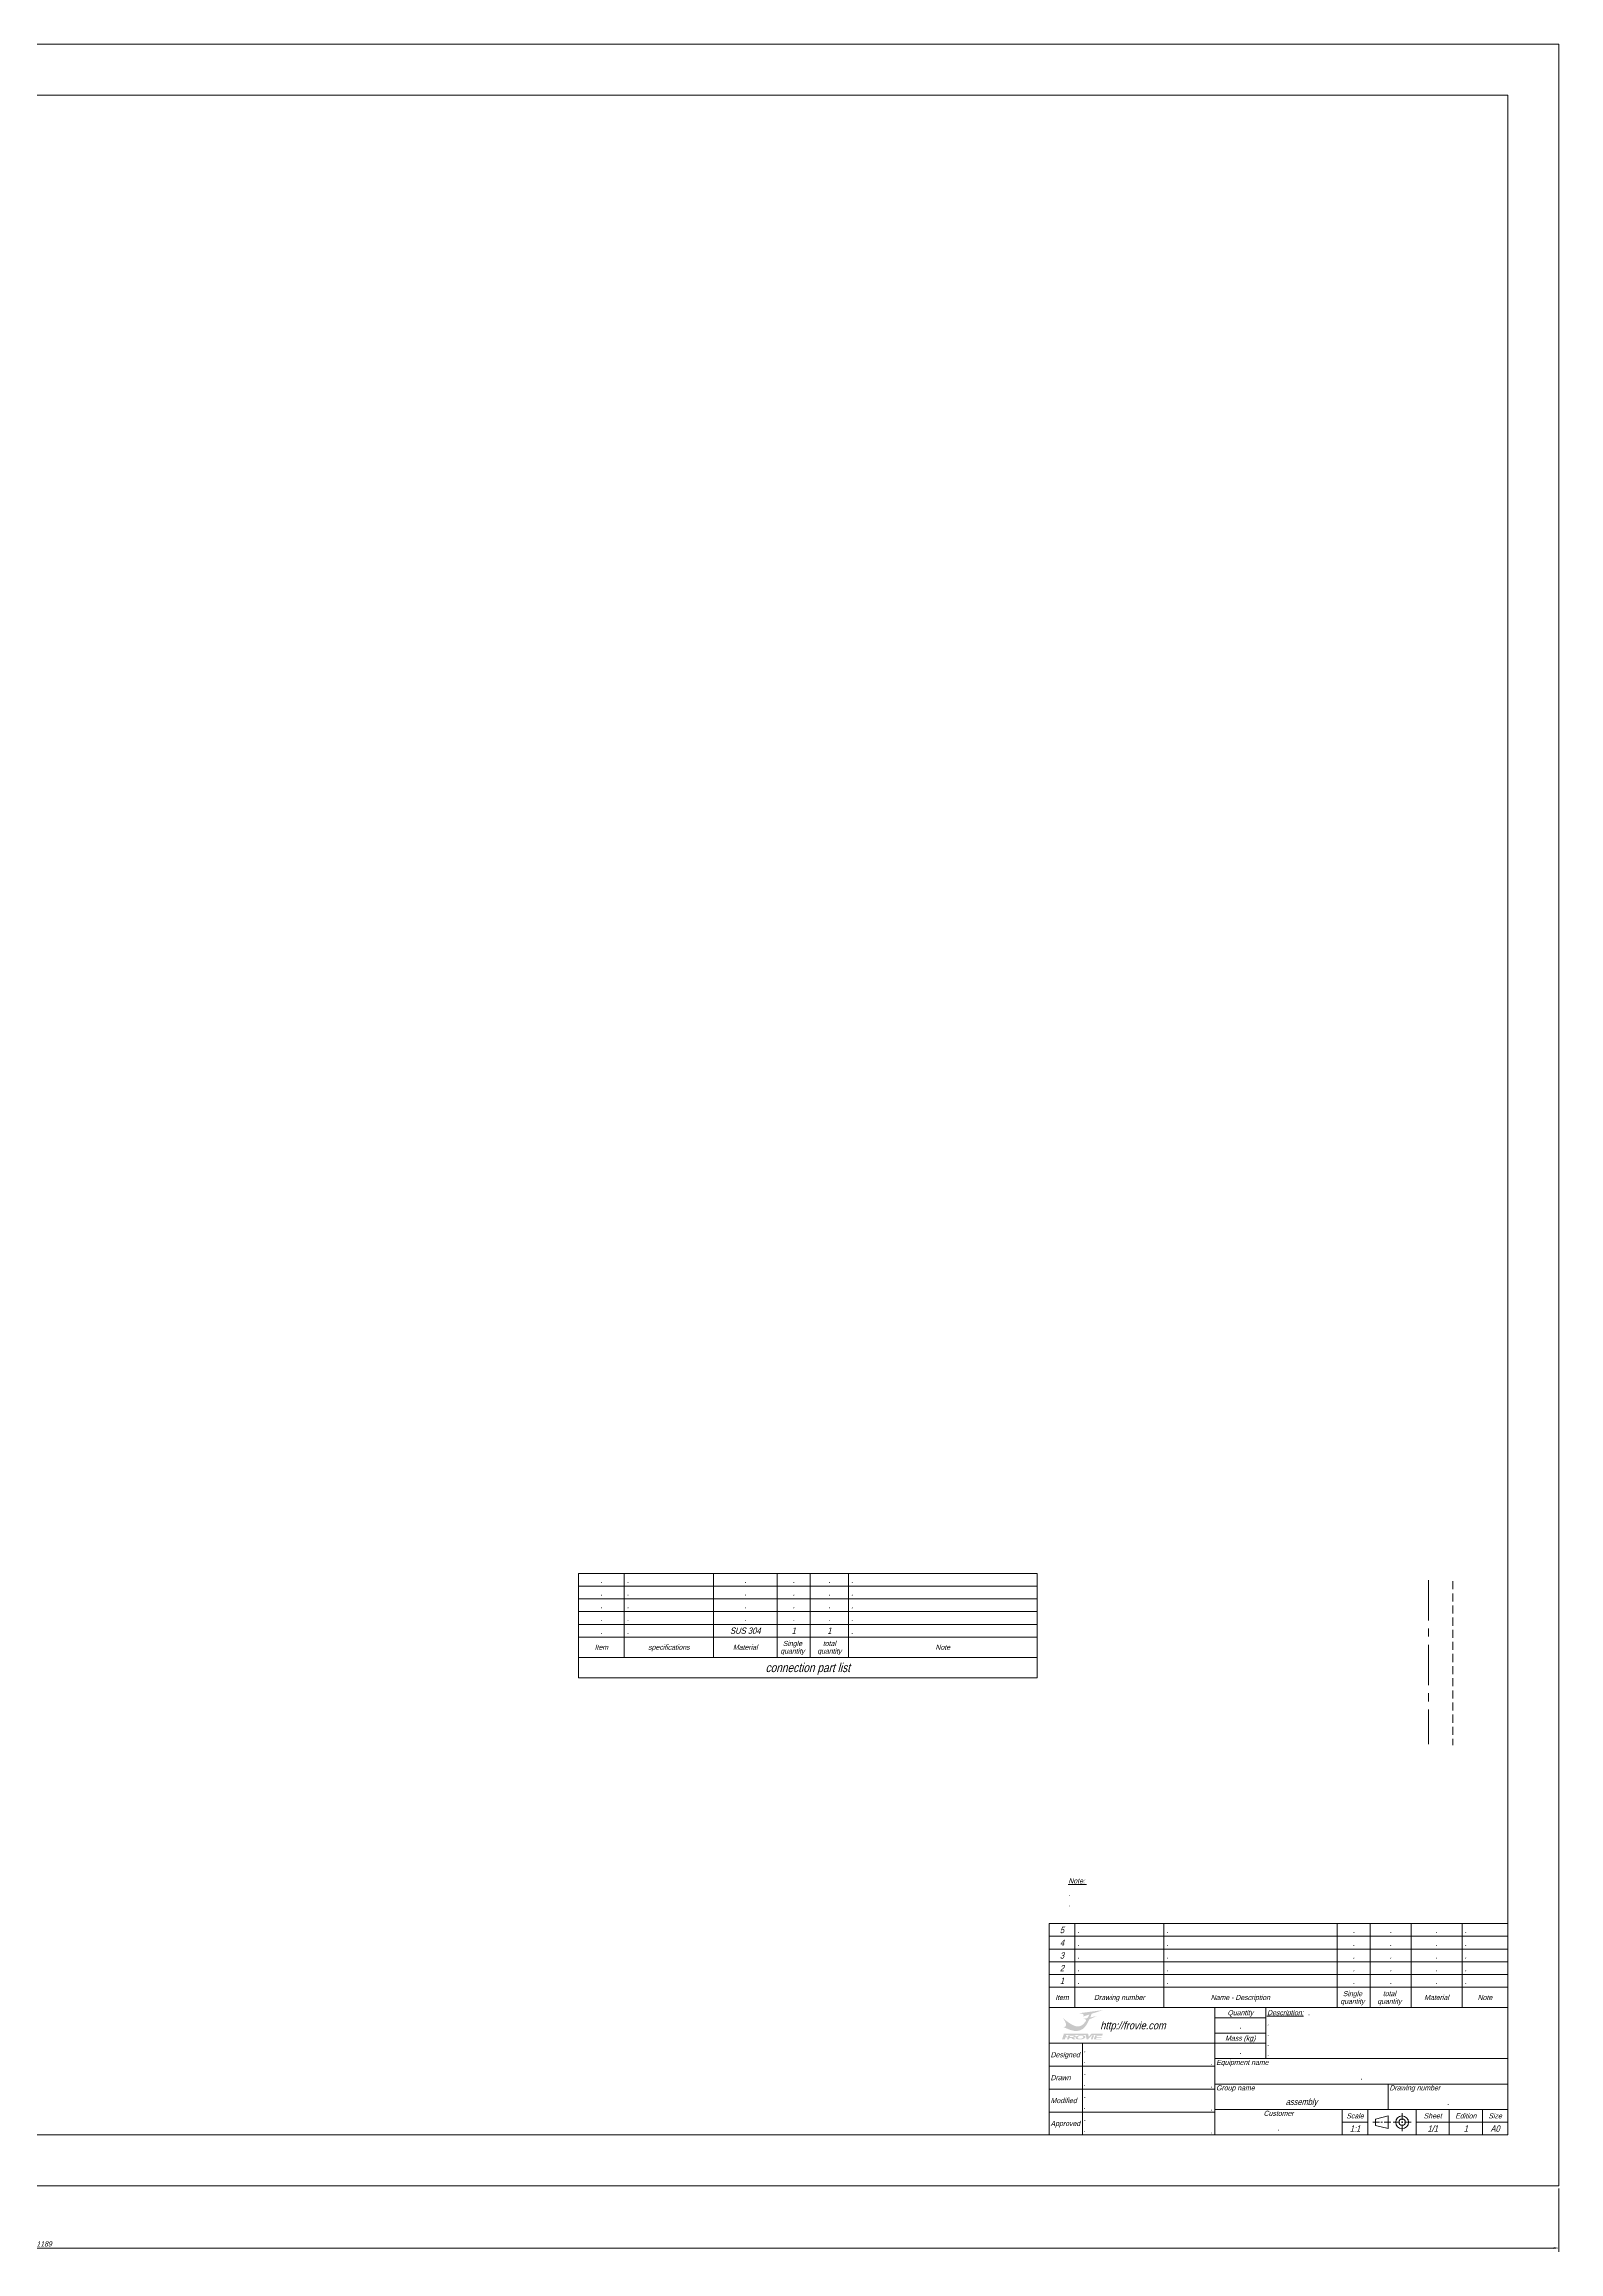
# Model space of a CAD drawing. Header units: millimetres. Extents: x 21 to 1591, y 51 to 2900.
# Drawn here: x 616 to 1210, y 2033 to 2900 of the extents above; entities that cross this region are included whole.
import ezdxf
from ezdxf.enums import TextEntityAlignment as Align

# ---------------------------------------------------------------- set-up
doc = ezdxf.new("R2010")
doc.units = ezdxf.units.MM
doc.header["$LTSCALE"] = 0.5
doc.linetypes.add('CENTER', pattern=[50.8, 31.75, -6.35, 6.35, -6.35])
doc.linetypes.add('HIDDEN', pattern=[9.525, 6.35, -3.175])
doc.layers.get('0').update_dxf_attribs({"color": 9, "lineweight": 15})
doc.layers.get('Defpoints').update_dxf_attribs({"color": 9, "lineweight": 15})
for name, color, linetype, lineweight in [('Bill', 9, 'Continuous', 18), ('Namebox', 9, 'Continuous', 20), ('Notes', 4, 'Continuous', 20)]:
    doc.layers.add(name, color=color, linetype=linetype, lineweight=lineweight)
doc.styles.add('Capital', font='vnfonth.shx', dxfattribs={"width": 0.9, "oblique": 15})
doc.styles.add('Longhand', font='vnfont.shx', dxfattribs={"width": 0.85, "oblique": 15})
doc.dimstyles.new('1-1', dxfattribs={"dimtxt": 2, "dimasz": 2, "dimexe": 1.5, "dimexo": 1, "dimgap": 0.6, "dimtad": 1, "dimdec": 3, "dimdsep": 46, "dimtxsty": 'Longhand', "dimcen": 0, "dimclrd": 256, "dimclre": 256, "dimclrt": 10, "dimadec": 3, "dimazin": 2, "dimtm": 1e-09, "dimtfac": 0.6, "dimtdec": 3, "dimtmove": 0, "dimatfit": 3, "dimfxl": 1, "dimlwd": -1, "dimlwe": -1, "dimarcsym": 0})

# ---------------------------------------------------------------- blocks, each defined once
blk = doc.blocks.new('A$C22B54562')
at = {"linetype": 'Continuous', "lineweight": 0, "true_color": 0x0000fe}
h = blk.add_hatch(color=5, dxfattribs=at)
edge = h.paths.add_edge_path()
edge.add_spline(control_points=[(138, 108), (140, 111), (141, 115), (143, 120), (143, 120), (143, 120), (145, 126), (145, 126), (145, 126), (145, 126), (200, 144), (200, 144), (200, 144), (200, 144), (78, 128), (78, 128), (78, 128), (78, 128), (84, 128), (84, 128), (84, 128), (89, 128), (93, 127), (96, 127), (96, 127), (101, 126), (104, 124), (106, 121), (106, 121), (106, 118), (106, 116), (103, 113), (103, 113), (102, 113), (101, 112), (100, 111), (100, 111), (100, 111), (99, 111), (99, 111), (99, 111), (99, 111), (135, 123), (135, 123), (135, 123), (135, 123), (125, 105), (125, 105), (125, 105), (125, 105), (105, 101), (105, 101), (105, 101), (110, 101), (114, 100), (116, 98), (116, 98), (117, 96), (118, 95), (119, 94), (119, 94), (115, 87), (110, 81), (104, 75), (104, 75), (101, 72), (98, 70), (96, 69), (96, 69), (93, 67), (90, 66), (86, 65), (86, 65), (78, 63), (69, 64), (62, 67), (62, 67), (54, 70), (46, 74), (39, 79), (39, 79), (39, 79), (30, 85), (30, 85), (30, 85), (16, 95), (7, 103), (1, 108), (1, 108), (4, 105), (8, 100), (11, 95), (11, 95), (13, 91), (15, 89), (16, 86), (16, 86), (17, 83), (18, 81), (19, 79), (19, 79), (20, 75), (20, 71), (19, 68), (19, 68), (18, 64), (15, 62), (11, 61), (11, 61), (10, 61), (8, 60), (7, 60), (7, 60), (7, 60), (5, 61), (5, 61), (5, 61), (5, 61), (30, 51), (30, 51), (30, 51), (37, 48), (43, 46), (49, 45), (49, 45), (54, 43), (58, 43), (61, 42), (61, 42), (64, 42), (67, 42), (71, 42), (71, 42), (77, 42), (84, 43), (90, 46), (90, 46), (95, 48), (100, 50), (105, 54), (105, 54), (108, 56), (111, 60), (115, 65), (115, 65), (117, 68), (119, 71), (122, 74), (122, 74), (123, 77), (127, 85), (134, 99), (134, 99), (134, 99), (171, 115), (171, 115), (171, 115), (171, 115), (138, 108), (138, 108)], knot_values=[0, 0, 0, 0, 0.025, 0.025, 0.025, 0.025, 0.05, 0.05, 0.05, 0.05, 0.075, 0.075, 0.075, 0.075, 0.1, 0.1, 0.1, 0.1, 0.125, 0.125, 0.125, 0.125, 0.15, 0.15, 0.15, 0.15, 0.175, 0.175, 0.175, 0.175, 0.2, 0.2, 0.2, 0.2, 0.225, 0.225, 0.225, 0.225, 0.25, 0.25, 0.25, 0.25, 0.275, 0.275, 0.275, 0.275, 0.3, 0.3, 0.3, 0.3, 0.325, 0.325, 0.325, 0.325, 0.35, 0.35, 0.35, 0.35, 0.375, 0.375, 0.375, 0.375, 0.4, 0.4, 0.4, 0.4, 0.425, 0.425, 0.425, 0.425, 0.45, 0.45, 0.45, 0.45, 0.475, 0.475, 0.475, 0.475, 0.5, 0.5, 0.5, 0.5, 0.525, 0.525, 0.525, 0.525, 0.55, 0.55, 0.55, 0.55, 0.575, 0.575, 0.575, 0.575, 0.6, 0.6, 0.6, 0.6, 0.625, 0.625, 0.625, 0.625, 0.65, 0.65, 0.65, 0.65, 0.675, 0.675, 0.675, 0.675, 0.7, 0.7, 0.7, 0.7, 0.725, 0.725, 0.725, 0.725, 0.75, 0.75, 0.75, 0.75, 0.775, 0.775, 0.775, 0.775, 0.8, 0.8, 0.8, 0.8, 0.825, 0.825, 0.825, 0.825, 0.85, 0.85, 0.85, 0.85, 0.875, 0.875, 0.875, 0.875, 0.9, 0.9, 0.9, 0.9, 0.925, 0.925, 0.925, 0.925, 0.95, 0.95, 0.95, 0.95, 0.975, 0.975, 0.975, 0.975, 1, 1, 1, 1], degree=3, periodic=0)
at = {"linetype": 'Continuous', "lineweight": 0, "true_color": 0xfe0000}
h = blk.add_hatch(color=1, dxfattribs=at)
edge = h.paths.add_edge_path()
edge.add_spline(control_points=[(139, 116), (139, 116), (143, 128), (143, 128), (143, 128), (143, 128), (173, 138), (173, 138), (173, 138), (173, 138), (100, 128), (100, 128), (100, 128), (105, 127), (107, 124), (108, 121), (108, 121), (108, 119), (108, 117), (108, 116), (108, 116), (129, 123), (139, 126), (139, 126), (139, 126), (135, 118), (130, 108), (124, 98), (124, 98), (118, 87), (113, 81), (110, 77), (110, 77), (106, 72), (101, 68), (96, 65), (96, 65), (88, 61), (80, 60), (71, 60), (71, 60), (63, 61), (52, 66), (38, 75), (38, 75), (33, 78), (28, 81), (24, 84), (24, 84), (24, 84), (18, 88), (18, 88), (18, 88), (18, 88), (21, 82), (21, 82), (21, 82), (22, 77), (23, 74), (23, 71), (23, 71), (23, 68), (22, 65), (20, 63), (20, 63), (19, 62), (18, 60), (17, 60), (17, 60), (17, 60), (20, 59), (20, 59), (20, 59), (23, 57), (27, 56), (33, 54), (33, 54), (38, 52), (41, 50), (43, 50), (43, 50), (47, 48), (50, 48), (53, 47), (53, 47), (60, 45), (67, 44), (73, 45), (73, 45), (86, 45), (97, 50), (106, 59), (106, 59), (113, 66), (119, 75), (126, 88), (126, 88), (130, 97), (135, 106), (139, 116)], knot_values=[0, 0, 0, 0, 0.04, 0.04, 0.04, 0.04, 0.08, 0.08, 0.08, 0.08, 0.12, 0.12, 0.12, 0.12, 0.16, 0.16, 0.16, 0.16, 0.2, 0.2, 0.2, 0.2, 0.24, 0.24, 0.24, 0.24, 0.28, 0.28, 0.28, 0.28, 0.32, 0.32, 0.32, 0.32, 0.36, 0.36, 0.36, 0.36, 0.4, 0.4, 0.4, 0.4, 0.44, 0.44, 0.44, 0.44, 0.48, 0.48, 0.48, 0.48, 0.52, 0.52, 0.52, 0.52, 0.56, 0.56, 0.56, 0.56, 0.6, 0.6, 0.6, 0.6, 0.64, 0.64, 0.64, 0.64, 0.68, 0.68, 0.68, 0.68, 0.72, 0.72, 0.72, 0.72, 0.76, 0.76, 0.76, 0.76, 0.8, 0.8, 0.8, 0.8, 0.84, 0.84, 0.84, 0.84, 0.88, 0.88, 0.88, 0.88, 0.92, 0.92, 0.92, 0.92, 0.96, 0.96, 0.96, 0.96, 1, 1, 1, 1], degree=3, periodic=0)
edge = h.paths.add_edge_path(flags=17)
edge.add_spline(control_points=[(120, 96), (120, 96), (124, 103), (124, 103), (124, 103), (124, 103), (114, 101), (114, 101), (114, 101), (116, 100), (118, 99), (119, 98), (119, 98), (120, 97), (120, 97), (120, 96)], knot_values=[0, 0, 0, 0, 0.25, 0.25, 0.25, 0.25, 0.5, 0.5, 0.5, 0.5, 0.75, 0.75, 0.75, 0.75, 1, 1, 1, 1], degree=3, periodic=0)
edge = h.paths.add_edge_path(flags=17)
edge.add_spline(control_points=[(137, 106), (137, 106), (152, 109), (152, 109), (152, 109), (152, 109), (136, 102), (136, 102), (136, 102), (136, 102), (137, 106), (137, 106)], knot_values=[0, 0, 0, 0, 0.333333, 0.333333, 0.333333, 0.333333, 0.666667, 0.666667, 0.666667, 0.666667, 1, 1, 1, 1], degree=3, periodic=0)
at = {"linetype": 'Continuous', "lineweight": 0, "true_color": 0x0000fe}
h = blk.add_hatch(color=5, dxfattribs=at)
edge = h.paths.add_edge_path()
edge.add_spline(control_points=[(198, 22), (198, 22), (200, 28), (200, 28), (200, 28), (200, 28), (144, 28), (144, 28), (144, 28), (144, 28), (131, 13), (131, 13), (131, 13), (131, 13), (128, 28), (128, 28), (128, 28), (128, 28), (9, 28), (9, 28), (9, 28), (9, 28), (0, 0), (0, 0), (0, 0), (0, 0), (14, 0), (14, 0), (14, 0), (14, 0), (17, 10), (17, 10), (17, 10), (17, 10), (24, 10), (24, 10), (24, 10), (24, 10), (26, 16), (26, 16), (26, 16), (26, 16), (19, 16), (19, 16), (19, 16), (19, 16), (21, 22), (21, 22), (21, 22), (21, 22), (116, 22), (116, 22), (116, 22), (116, 22), (121, 0), (121, 0), (121, 0), (121, 0), (127, 0), (127, 0), (127, 0), (127, 0), (147, 22), (147, 22), (147, 22), (147, 22), (198, 22), (198, 22)], knot_values=[0, 0, 0, 0, 0.058824, 0.058824, 0.058824, 0.058824, 0.117647, 0.117647, 0.117647, 0.117647, 0.176471, 0.176471, 0.176471, 0.176471, 0.235294, 0.235294, 0.235294, 0.235294, 0.294118, 0.294118, 0.294118, 0.294118, 0.352941, 0.352941, 0.352941, 0.352941, 0.411765, 0.411765, 0.411765, 0.411765, 0.470588, 0.470588, 0.470588, 0.470588, 0.529412, 0.529412, 0.529412, 0.529412, 0.588235, 0.588235, 0.588235, 0.588235, 0.647059, 0.647059, 0.647059, 0.647059, 0.705882, 0.705882, 0.705882, 0.705882, 0.764706, 0.764706, 0.764706, 0.764706, 0.823529, 0.823529, 0.823529, 0.823529, 0.882353, 0.882353, 0.882353, 0.882353, 0.941176, 0.941176, 0.941176, 0.941176, 1, 1, 1, 1], degree=3, periodic=0)
at = {"linetype": 'Continuous', "lineweight": 0, "true_color": 0xfe0000}
h = blk.add_hatch(color=1, dxfattribs=at)
edge = h.paths.add_edge_path()
edge.add_spline(control_points=[(24, 0), (24, 0), (31, 20), (31, 20), (31, 20), (31, 20), (51, 20), (51, 20), (51, 20), (56, 20), (60, 20), (62, 20), (62, 20), (64, 19), (66, 19), (67, 18), (67, 18), (68, 17), (68, 16), (68, 15), (68, 15), (67, 13), (66, 12), (64, 11), (64, 11), (61, 10), (58, 9), (53, 9), (53, 9), (55, 8), (57, 8), (58, 7), (58, 7), (59, 7), (61, 6), (62, 4), (62, 4), (62, 4), (67, 0), (67, 0), (67, 0), (67, 0), (55, 0), (55, 0), (55, 0), (55, 0), (50, 4), (50, 4), (50, 4), (48, 6), (47, 7), (46, 7), (46, 7), (45, 8), (44, 8), (43, 8), (43, 8), (42, 8), (41, 8), (38, 8), (38, 8), (38, 8), (36, 8), (36, 8), (36, 8), (36, 8), (34, 0), (34, 0), (34, 0), (34, 0), (24, 0), (24, 0)], knot_values=[0, 0, 0, 0, 0.055556, 0.055556, 0.055556, 0.055556, 0.111111, 0.111111, 0.111111, 0.111111, 0.166667, 0.166667, 0.166667, 0.166667, 0.222222, 0.222222, 0.222222, 0.222222, 0.277778, 0.277778, 0.277778, 0.277778, 0.333333, 0.333333, 0.333333, 0.333333, 0.388889, 0.388889, 0.388889, 0.388889, 0.444444, 0.444444, 0.444444, 0.444444, 0.5, 0.5, 0.5, 0.5, 0.555556, 0.555556, 0.555556, 0.555556, 0.611111, 0.611111, 0.611111, 0.611111, 0.666667, 0.666667, 0.666667, 0.666667, 0.722222, 0.722222, 0.722222, 0.722222, 0.777778, 0.777778, 0.777778, 0.777778, 0.833333, 0.833333, 0.833333, 0.833333, 0.888889, 0.888889, 0.888889, 0.888889, 0.944444, 0.944444, 0.944444, 0.944444, 1, 1, 1, 1], degree=3, periodic=0)
edge = h.paths.add_edge_path(flags=16)
edge.add_spline(control_points=[(38, 12), (38, 12), (45, 12), (45, 12), (45, 12), (49, 12), (52, 12), (53, 12), (53, 12), (55, 12), (56, 12), (56, 13), (56, 13), (57, 13), (58, 14), (58, 14), (58, 14), (58, 15), (58, 16), (57, 16), (57, 16), (56, 16), (55, 17), (54, 17), (54, 17), (53, 17), (51, 17), (47, 17), (47, 17), (47, 17), (39, 17), (39, 17), (39, 17), (39, 17), (38, 12), (38, 12)], knot_values=[0, 0, 0, 0, 0.111111, 0.111111, 0.111111, 0.111111, 0.222222, 0.222222, 0.222222, 0.222222, 0.333333, 0.333333, 0.333333, 0.333333, 0.444444, 0.444444, 0.444444, 0.444444, 0.555556, 0.555556, 0.555556, 0.555556, 0.666667, 0.666667, 0.666667, 0.666667, 0.777778, 0.777778, 0.777778, 0.777778, 0.888889, 0.888889, 0.888889, 0.888889, 1, 1, 1, 1], degree=3, periodic=0)
edge = h.paths.add_edge_path()
edge.add_spline(control_points=[(67, 10), (68, 12), (69, 14), (71, 16), (71, 16), (73, 17), (75, 18), (77, 18), (77, 18), (79, 19), (81, 20), (84, 20), (84, 20), (87, 21), (90, 21), (94, 21), (94, 21), (101, 21), (107, 20), (110, 18), (110, 18), (114, 16), (115, 14), (114, 10), (114, 10), (113, 7), (110, 5), (105, 3), (105, 3), (100, 1), (94, 0), (87, 0), (87, 0), (80, 0), (75, 1), (71, 3), (71, 3), (68, 5), (66, 7), (67, 10)], knot_values=[0, 0, 0, 0, 0.1, 0.1, 0.1, 0.1, 0.2, 0.2, 0.2, 0.2, 0.3, 0.3, 0.3, 0.3, 0.4, 0.4, 0.4, 0.4, 0.5, 0.5, 0.5, 0.5, 0.6, 0.6, 0.6, 0.6, 0.7, 0.7, 0.7, 0.7, 0.8, 0.8, 0.8, 0.8, 0.9, 0.9, 0.9, 0.9, 1, 1, 1, 1], degree=3, periodic=0)
edge = h.paths.add_edge_path(flags=16)
edge.add_spline(control_points=[(77, 11), (77, 8), (77, 6), (79, 5), (79, 5), (82, 4), (85, 4), (88, 4), (88, 4), (92, 4), (96, 4), (98, 5), (98, 5), (101, 6), (103, 8), (104, 11), (104, 11), (105, 13), (104, 15), (102, 16), (102, 16), (100, 17), (97, 18), (93, 18), (93, 18), (89, 18), (86, 17), (83, 16), (83, 16), (80, 15), (78, 13), (77, 11)], knot_values=[0, 0, 0, 0, 0.125, 0.125, 0.125, 0.125, 0.25, 0.25, 0.25, 0.25, 0.375, 0.375, 0.375, 0.375, 0.5, 0.5, 0.5, 0.5, 0.625, 0.625, 0.625, 0.625, 0.75, 0.75, 0.75, 0.75, 0.875, 0.875, 0.875, 0.875, 1, 1, 1, 1], degree=3, periodic=0)
edge = h.paths.add_edge_path()
edge.add_spline(control_points=[(141, 0), (141, 0), (148, 20), (148, 20), (148, 20), (148, 20), (157, 20), (157, 20), (157, 20), (157, 20), (150, 0), (150, 0), (150, 0), (150, 0), (141, 0), (141, 0)], knot_values=[0, 0, 0, 0, 0.25, 0.25, 0.25, 0.25, 0.5, 0.5, 0.5, 0.5, 0.75, 0.75, 0.75, 0.75, 1, 1, 1, 1], degree=3, periodic=0)
edge = h.paths.add_edge_path()
edge.add_spline(control_points=[(156, 0), (156, 0), (163, 20), (163, 20), (163, 20), (163, 20), (198, 20), (198, 20), (198, 20), (198, 20), (197, 17), (197, 17), (197, 17), (197, 17), (171, 17), (171, 17), (171, 17), (171, 17), (170, 12), (170, 12), (170, 12), (170, 12), (194, 12), (194, 12), (194, 12), (194, 12), (193, 9), (193, 9), (193, 9), (193, 9), (169, 9), (169, 9), (169, 9), (169, 9), (167, 3), (167, 3), (167, 3), (167, 3), (193, 3), (193, 3), (193, 3), (193, 3), (192, 0), (192, 0), (192, 0), (192, 0), (156, 0), (156, 0)], knot_values=[0, 0, 0, 0, 0.083333, 0.083333, 0.083333, 0.083333, 0.166667, 0.166667, 0.166667, 0.166667, 0.25, 0.25, 0.25, 0.25, 0.333333, 0.333333, 0.333333, 0.333333, 0.416667, 0.416667, 0.416667, 0.416667, 0.5, 0.5, 0.5, 0.5, 0.583333, 0.583333, 0.583333, 0.583333, 0.666667, 0.666667, 0.666667, 0.666667, 0.75, 0.75, 0.75, 0.75, 0.833333, 0.833333, 0.833333, 0.833333, 0.916667, 0.916667, 0.916667, 0.916667, 1, 1, 1, 1], degree=3, periodic=0)
blk = doc.blocks.new('*D6')
at = {"ltscale": 0.5, "transparency": 16777216}
for p, q in [((21.49, 2058.22), (21.49, 2033.33)), ((1210.49, 2058.22), (1210.49, 2033.33)), ((23.49, 2034.83), (1208.49, 2034.83))]:
    blk.add_line(p, q, dxfattribs=at)
for points in [[(23.49, 2035.16), (23.49, 2034.49), (21.49, 2034.83)], [(1208.49, 2035.16), (1208.49, 2034.49), (1210.49, 2034.83)]]:
    blk.add_solid(points, dxfattribs=at)
at = {"layer": 'Defpoints', "color": 0, "ltscale": 0.5, "transparency": 16777216}
for p in [(21.49, 2059.22), (1210.49, 2059.22), (1210.49, 2034.83)]:
    blk.add_point(p, dxfattribs=at)
at = {"color": 10, "ltscale": 0.5, "transparency": 16777216, "insert": (615.99, 2036.43), "char_height": 2, "attachment_point": 5, "style": 'Longhand'}
blk.add_mtext('1189', dxfattribs=at)

msp = doc.modelspace()

# ---------------------------------------------------------------- linework, layer by layer
at = {"color": 1, "linetype": 'CENTER'}
msp.add_line((1159.3407, 2297.118), (1159.3407, 2232.6814), dxfattribs=at)
at = {"color": 8, "linetype": 'HIDDEN'}
msp.add_line((1168.8763, 2296.6642), (1168.8763, 2232.2276), dxfattribs=at)
at = {"color": 7, "ltscale": 0.5}
msp.add_lwpolyline([(41.4927, 2079.2231), (1190.4927, 2079.2231), (1190.4927, 2880.2231), (41.4927, 2880.2231)], close=True, dxfattribs=at)
at = {"layer": 'Bill', "color": 5}
for p, q in [((825.682, 2299.7305), (1005.682, 2299.7305)), ((825.682, 2294.7305), (1005.682, 2294.7305)), ((825.682, 2289.7305), (1005.682, 2289.7305)), ((825.682, 2284.7305), (1005.682, 2284.7305)), ((825.682, 2279.7305), (1005.682, 2279.7305)), ((1010.4927, 2162.2231), (1190.4927, 2162.2231)), ((1010.4927, 2157.2231), (1190.4927, 2157.2231)), ((1010.4927, 2152.2231), (1190.4927, 2152.2231)), ((1010.4927, 2147.2231), (1190.4927, 2147.2231)), ((1010.4927, 2142.2231), (1190.4927, 2142.2231))]:
    msp.add_line(p, q, dxfattribs=at)
at = {"layer": 'Bill', "color": 9}
for p, q in [((825.682, 2258.7305), (825.682, 2299.7305)), ((843.682, 2266.7305), (843.682, 2299.7305)), ((878.682, 2266.7305), (878.682, 2299.7305)), ((903.682, 2266.7305), (903.682, 2299.7305)), ((916.682, 2266.7305), (916.682, 2299.7305)), ((931.682, 2266.7305), (931.682, 2299.7305)), ((1005.682, 2258.7305), (1005.682, 2299.7305)), ((825.682, 2274.7305), (1005.682, 2274.7305)), ((825.682, 2266.7305), (1005.682, 2266.7305)), ((825.682, 2258.7305), (1005.682, 2258.7305)), ((1010.4927, 2129.2231), (1010.4927, 2162.2231)), ((1020.4927, 2129.2231), (1020.4927, 2162.2231)), ((1055.4927, 2129.2231), (1055.4927, 2162.2231)), ((1123.4927, 2129.2231), (1123.4927, 2162.2231)), ((1136.4927, 2129.2231), (1136.4927, 2162.2231)), ((1152.4927, 2129.2231), (1152.4927, 2162.2231)), ((1172.4927, 2129.2231), (1172.4927, 2162.2231)), ((1010.4927, 2137.2231), (1190.4927, 2137.2231))]:
    msp.add_line(p, q, dxfattribs=at)
at = {"layer": 'Defpoints', "ltscale": 0.5}
msp.add_lwpolyline([(21.4927, 2059.2231), (1210.4927, 2059.2231), (1210.4927, 2900.2231), (21.4927, 2900.2231)], close=True, dxfattribs=at)
at = {"layer": 'Namebox', "color": 7}
for p, q in [((1075.4927, 2079.2231), (1075.4927, 2129.2231)), ((1095.4927, 2109.2231), (1095.4927, 2129.2231)), ((1075.4927, 2119.2231), (1095.4927, 2119.2231)), ((1010.4927, 2115.2231), (1075.4927, 2115.2231)), ((1190.4927, 2109.2231), (1075.4927, 2109.2231)), ((1190.4927, 2089.2231), (1075.4927, 2089.2231)), ((1125.4927, 2089.2231), (1125.4927, 2079.2231)), ((1135.4927, 2089.2231), (1135.4927, 2079.2231)), ((1154.4927, 2089.2231), (1154.4927, 2079.2231)), ((1167.4927, 2089.2231), (1167.4927, 2079.2231)), ((1180.4927, 2089.2231), (1180.4927, 2079.2231))]:
    msp.add_line(p, q, dxfattribs=at)
at = {"layer": 'Namebox', "color": 5}
for p, q in [((1075.4927, 2125.2231), (1095.4927, 2125.2231)), ((1023.4927, 2115.2231), (1023.4927, 2079.2231)), ((1075.4927, 2115.2231), (1095.4927, 2115.2231)), ((1010.4927, 2106.2231), (1075.4927, 2106.2231)), ((1190.4927, 2099.2231), (1075.4927, 2099.2231)), ((1143.4927, 2089.2231), (1143.4927, 2099.2231)), ((1010.4927, 2097.2231), (1075.4927, 2097.2231)), ((1010.4927, 2088.2231), (1075.4927, 2088.2231)), ((1125.4927, 2084.2231), (1135.4927, 2084.2231)), ((1154.4927, 2084.2231), (1190.4927, 2084.2231))]:
    msp.add_line(p, q, dxfattribs=at)
at = {"layer": 'Namebox', "color": 1}
for p, q in [((1137.4927, 2084.2231), (1140.0927, 2084.2231)), ((1140.6927, 2084.2231), (1141.2927, 2084.2231)), ((1141.8927, 2084.2231), (1144.4927, 2084.2231)), ((1145.4927, 2084.2231), (1148.0927, 2084.2231)), ((1148.6927, 2084.2231), (1149.2927, 2084.2231)), ((1148.9927, 2085.1231), (1148.9927, 2087.7231)), ((1148.9927, 2083.9231), (1148.9927, 2084.5231)), ((1148.9927, 2080.7231), (1148.9927, 2083.3231)), ((1149.8927, 2084.2231), (1152.4927, 2084.2231))]:
    msp.add_line(p, q, dxfattribs=at)
at = {"layer": 'Namebox'}
for p, q in [((1138.4927, 2085.4731), (1143.4927, 2086.7231)), ((1138.4927, 2082.9731), (1138.4927, 2085.4731)), ((1138.4927, 2082.9731), (1143.4927, 2081.7231)), ((1143.4927, 2081.7231), (1143.4927, 2086.7231))]:
    msp.add_line(p, q, dxfattribs=at)
at = {"layer": 'Namebox', "color": 7, "ltscale": 0.5}
msp.add_lwpolyline([(1010.4927, 2129.2231), (1190.4927, 2129.2231), (1190.4927, 2079.2231), (1010.4927, 2079.2231)], close=True, dxfattribs=at)
at = {"layer": 'Namebox'}
for radius in [2.5, 1.25]:
    msp.add_circle((1148.9927, 2084.2231), radius, dxfattribs=at)

# ---------------------------------------------------------------- block references
at = {"layer": 'Namebox', "linetype": 'Continuous', "lineweight": 0, "xscale": 0.0799999999999983, "yscale": 0.0799999999999983, "zscale": 0.0799999999999983}
msp.add_blockref('A$C22B54562', (1015.4927, 2116.7231), dxfattribs=at)

# ---------------------------------------------------------------- texts
at = {"layer": 'Bill', "color": 4, "oblique": 15}
for s, height, style, width, p in [('.', 2.5, 'Longhand', 0.9, (834.682, 2297.2305)), ('.', 2.5, 'Longhand', 0.9, (834.682, 2292.2305)), ('.', 2.5, 'Longhand', 0.9, (891.182, 2297.2305)), ('.', 2.5, 'Longhand', 0.9, (891.182, 2292.2305)), ('.', 2.5, 'Longhand', 0.9, (910.182, 2297.2305)), ('.', 2.5, 'Longhand', 0.9, (910.182, 2292.2305)), ('.', 2.5, 'Longhand', 0.9, (924.182, 2297.2305)), ('.', 2.5, 'Longhand', 0.9, (924.182, 2292.2305)), ('.', 2.5, 'Longhand', 0.9, (834.682, 2287.2305)), ('.', 2.5, 'Longhand', 0.9, (834.682, 2282.2305)), ('.', 2.5, 'Longhand', 0.9, (891.182, 2287.2305)), ('.', 2.5, 'Longhand', 0.9, (891.182, 2282.2305)), ('.', 2.5, 'Longhand', 0.9, (910.182, 2287.2305)), ('.', 2.5, 'Longhand', 0.9, (910.182, 2282.2305)), ('.', 2.5, 'Longhand', 0.9, (924.182, 2287.2305)), ('.', 2.5, 'Longhand', 0.9, (924.182, 2282.2305)), ('Item', 2, 'Capital', 0.85, (834.682, 2270.7305)), ('.', 2.5, 'Longhand', 0.9, (834.682, 2277.2305)), ('specifications', 2, 'Capital', 0.85, (861.182, 2270.7305)), ('SUS 304', 2.5, 'Longhand', 0.9, (891.182, 2277.2305)), ('Material', 2, 'Capital', 0.85, (891.182, 2270.7305)), ('Single', 2, 'Capital', 0.85, (909.682, 2272.2305)), ('1', 2.5, 'Longhand', 0.9, (910.182, 2277.2305)), ('total', 2, 'Capital', 0.85, (924.182, 2272.2305)), ('1', 2.5, 'Longhand', 0.9, (924.182, 2277.2305)), ('Note', 2, 'Capital', 0.85, (968.682, 2270.7305)), ('connection part list', 3.5, 'Capital', 0.85, (915.682, 2262.7305)), ('quantity', 2, 'Capital', 0.85, (909.682, 2269.2305)), ('quantity', 2, 'Capital', 0.85, (924.182, 2269.2305)), ('5', 2.5, 'Longhand', 0.9, (1015.4927, 2159.7231)), ('.', 2.5, 'Longhand', 0.9, (1129.9927, 2159.7231)), ('.', 2.5, 'Longhand', 0.9, (1144.4927, 2159.7231)), ('.', 2.5, 'Longhand', 0.9, (1162.4927, 2159.7231)), ('4', 2.5, 'Longhand', 0.9, (1015.4927, 2154.7231)), ('3', 2.5, 'Longhand', 0.9, (1015.4927, 2149.7231)), ('.', 2.5, 'Longhand', 0.9, (1129.9927, 2154.7231)), ('.', 2.5, 'Longhand', 0.9, (1144.4927, 2154.7231)), ('.', 2.5, 'Longhand', 0.9, (1162.4927, 2154.7231)), ('2', 2.5, 'Longhand', 0.9, (1015.4927, 2144.7231)), ('.', 2.5, 'Longhand', 0.9, (1129.9927, 2149.7231)), ('.', 2.5, 'Longhand', 0.9, (1129.9927, 2144.7231)), ('.', 2.5, 'Longhand', 0.9, (1144.4927, 2149.7231)), ('.', 2.5, 'Longhand', 0.9, (1144.4927, 2144.7231)), ('.', 2.5, 'Longhand', 0.9, (1162.4927, 2149.7231)), ('.', 2.5, 'Longhand', 0.9, (1162.4927, 2144.7231)), ('Item', 2, 'Capital', 0.85, (1015.4927, 2133.2231)), ('1', 2.5, 'Longhand', 0.9, (1015.4927, 2139.7231)), ('Drawing number', 2, 'Capital', 0.85, (1037.9927, 2133.2231)), ('Name - Description', 2, 'Capital', 0.85, (1085.4927, 2133.2231)), ('quantity', 2, 'Capital', 0.85, (1129.4927, 2131.7231)), ('Single', 2, 'Capital', 0.85, (1129.4927, 2134.7231)), ('.', 2.5, 'Longhand', 0.9, (1129.9927, 2139.7231)), ('quantity', 2, 'Capital', 0.85, (1143.9927, 2131.7231)), ('total', 2, 'Capital', 0.85, (1143.9927, 2134.7231)), ('.', 2.5, 'Longhand', 0.9, (1144.4927, 2139.7231)), ('Material', 2, 'Capital', 0.85, (1162.4927, 2133.2231)), ('.', 2.5, 'Longhand', 0.9, (1162.4927, 2139.7231)), ('Note', 2, 'Capital', 0.85, (1181.4927, 2133.2231))]:
    msp.add_text(s, height=height, dxfattribs=dict(at, style=style, width=width)).set_placement(p, align=Align.MIDDLE_CENTER)
at = {"layer": 'Bill', "color": 4, "oblique": 15, "width": 0.9}
for style, p in [('Capital', (844.682, 2297.2305)), ('Capital', (844.682, 2292.2305)), ('Longhand', (932.682, 2297.2305)), ('Longhand', (932.682, 2292.2305)), ('Capital', (844.682, 2287.2305)), ('Capital', (844.682, 2282.2305)), ('Longhand', (932.682, 2287.2305)), ('Longhand', (932.682, 2282.2305)), ('Capital', (844.682, 2277.2305)), ('Longhand', (932.682, 2277.2305)), ('Capital', (1021.4927, 2159.7231)), ('Longhand', (1056.4927, 2159.7231)), ('Longhand', (1173.4927, 2159.7231)), ('Capital', (1021.4927, 2154.7231)), ('Longhand', (1056.4927, 2154.7231)), ('Longhand', (1173.4927, 2154.7231)), ('Capital', (1021.4927, 2149.7231)), ('Capital', (1021.4927, 2144.7231)), ('Longhand', (1056.4927, 2149.7231)), ('Longhand', (1056.4927, 2144.7231)), ('Longhand', (1173.4927, 2149.7231)), ('Longhand', (1173.4927, 2144.7231)), ('Capital', (1021.4927, 2139.7231)), ('Longhand', (1056.4927, 2139.7231)), ('Longhand', (1173.4927, 2139.7231))]:
    msp.add_text('.', height=2.5, dxfattribs=dict(at, style=style)).set_placement(p, align=Align.MIDDLE_LEFT)
at = {"layer": 'Namebox', "color": 4, "style": 'Longhand', "oblique": 15, "width": 0.85}
for s, p in [('Quantity', (1085.4927, 2127.2231)), ('Mass (kg)', (1085.4927, 2117.2231)), ('Scale', (1130.4927, 2086.7231)), ('Sheet', (1160.9927, 2086.7231)), ('Edition', (1173.9927, 2086.7231)), ('Size', (1185.4927, 2086.7231))]:
    msp.add_text(s, height=2, dxfattribs=at).set_placement(p, align=Align.MIDDLE_CENTER)
for s, p in [('%%UDescription:', (1095.9927, 2128.2231)), ('Equipment name', (1075.9927, 2108.7231)), ('Group name', (1075.9927, 2098.7231)), ('Drawing number', (1143.9927, 2098.7231))]:
    msp.add_text(s, height=2, dxfattribs=at).set_placement(p, align=Align.TOP_LEFT)
at = {"layer": 'Namebox', "color": 10, "style": 'Longhand', "oblique": 15, "width": 0.85}
for p in [(1111.9927, 2128.2231), (1095.9927, 2124.2231), (1095.9927, 2120.2231), (1095.9927, 2116.2231), (1095.9927, 2112.2231)]:
    msp.add_text('.', height=2, dxfattribs=at).set_placement(p, align=Align.TOP_LEFT)
at = {"layer": 'Namebox', "color": 4, "style": 'Longhand', "oblique": 15}
for s, height, width, p in [('http://frovie.com', 3, 0.9, (1030.4927, 2122.2231)), ('Designed', 2, 0.85, (1010.9927, 2110.7231)), ('.', 2, 0.85, (1023.9927, 2108.4731)), ('Drawn', 2, 0.85, (1010.9927, 2101.7231)), ('.', 2, 0.85, (1023.9927, 2099.4731)), ('Modified', 2, 0.85, (1010.9927, 2092.7231)), ('.', 2, 0.85, (1023.9927, 2090.4731)), ('Approved', 2, 0.85, (1010.9927, 2083.7231)), ('.', 2, 0.85, (1023.9927, 2081.4731))]:
    msp.add_text(s, height=height, dxfattribs=dict(at, width=width)).set_placement(p, align=Align.MIDDLE_LEFT)
at = {"layer": 'Namebox', "color": 10, "style": 'Longhand', "oblique": 15, "width": 0.85}
for s, p in [('.', (1085.4927, 2122.2231)), ('.', (1085.4927, 2112.2231)), ('1:1', (1130.4927, 2081.7231)), ('1/1', (1160.9927, 2081.7231)), ('1', (1173.9927, 2081.7231)), ('A0', (1185.4927, 2081.7231))]:
    msp.add_text(s, height=2.5, dxfattribs=at).set_placement(p, align=Align.MIDDLE_CENTER)
for p in [(1023.9927, 2112.9731), (1023.9927, 2103.9731), (1023.9927, 2094.9731), (1023.9927, 2085.9731)]:
    msp.add_text('.', height=2.5, dxfattribs=at).set_placement(p, align=Align.MIDDLE_LEFT)
at = {"layer": 'Namebox', "color": 4, "style": 'Longhand', "oblique": 15, "width": 0.85}
for p in [(1074.4927, 2106.2231), (1074.4927, 2097.2231), (1074.4927, 2088.2231), (1074.4927, 2079.2231)]:
    msp.add_text('.', height=2, dxfattribs=at).set_placement(p, align=Align.BOTTOM_RIGHT)
at = {"layer": 'Namebox', "color": 10, "style": 'Capital', "oblique": 15, "width": 0.85}
for s, p in [('.', (1132.9927, 2100.2231)), ('assembly', (1109.4927, 2090.2231)), ('.', (1166.9927, 2090.2231))]:
    msp.add_text(s, height=2.5, dxfattribs=at).set_placement(p, align=Align.BOTTOM_CENTER)
at = {"layer": 'Namebox', "color": 4, "style": 'Longhand', "oblique": 15, "width": 0.85}
msp.add_text('Customer', height=2, dxfattribs=at).set_placement((1100.4927, 2088.7231), align=Align.TOP_CENTER)
at = {"layer": 'Namebox', "color": 6, "style": 'Capital', "oblique": 15, "width": 0.85}
msp.add_text('.', height=2.5, dxfattribs=at).set_placement((1100.4927, 2080.2231), align=Align.BOTTOM_CENTER)
at = {"layer": 'Notes', "color": 4, "oblique": 15, "width": 0.85}
for s, style, p in [('%%uNote: ', 'Capital', (1017.9788, 2178.9957)), ('.', 'Longhand', (1017.9788, 2173.9957)), ('.', 'Longhand', (1017.9788, 2169.9957))]:
    msp.add_text(s, height=2, dxfattribs=dict(at, style=style)).set_placement(p, align=Align.MIDDLE_LEFT)

# ---------------------------------------------------------------- dimensions: what is measured, and where the dimension line sits
at = {"ltscale": 0.5}
dim = msp.add_linear_dim(base=(1210.4927, 2034.8283), p1=(21.4927, 2059.2231), p2=(1210.4927, 2059.2231), dimstyle='1-1', dxfattribs=at)
dim.commit()
dim.dimension.update_dxf_attribs({"geometry": '*D6', "text_midpoint": (615.9927, 2036.4283)})

doc.saveas('drawing.dxf')
